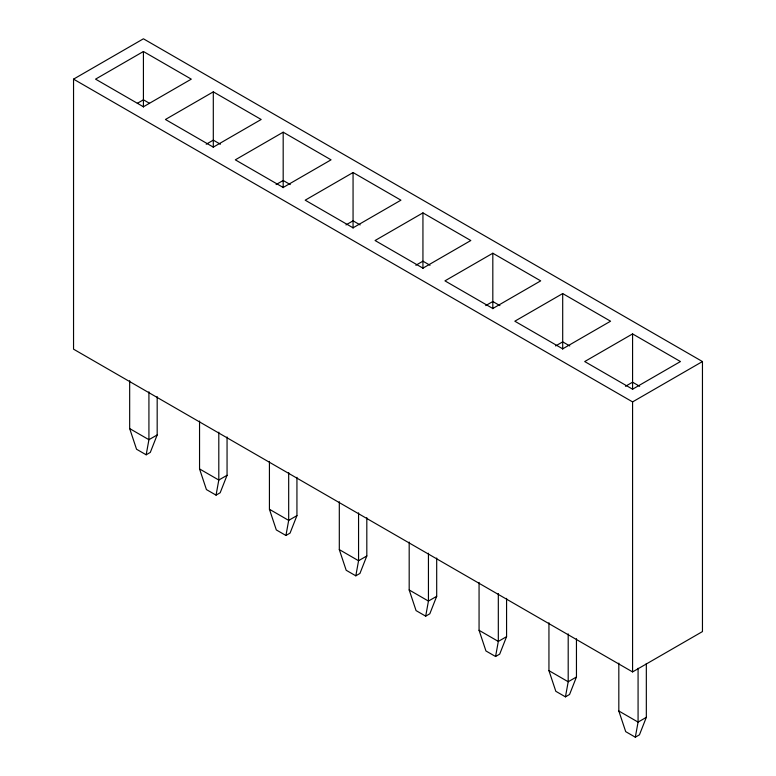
<?xml version="1.0" encoding="UTF-8"?>
<svg xmlns="http://www.w3.org/2000/svg" width="776" height="776" viewBox="0 0 776 776"><rect width="100%" height="100%" fill="white"/><g stroke="black" fill="none" stroke-linecap="round" stroke-linejoin="round"><path stroke-width="1.16" d="M129.67 380.706L129.67 428.585L136.547 449.236L146.179 454.794L148.924 439.701L148.924 391.822M199.548 421.048L199.548 468.927L206.426 489.578L216.058 495.136L218.803 480.043L218.803 432.164M269.427 461.39L269.427 509.269L276.305 529.921L285.937 535.479L288.682 520.395L288.682 472.506M339.306 501.732L339.306 549.612L346.183 570.263L355.815 575.821L358.56 560.738L358.56 512.858M409.185 542.075L409.185 589.964L416.062 610.605L425.694 616.163L428.439 601.08L428.439 553.201M479.064 582.427L479.064 630.306L485.941 650.957L495.573 656.515L498.318 641.422L498.318 593.543M548.942 622.769L548.942 670.648L555.82 691.3L565.452 696.858L568.197 681.764L568.197 633.885M618.821 663.111L618.821 710.991L625.698 731.642L635.321 737.2L638.076 722.107L638.076 668.243M157.179 396.633L157.179 434.938L150.301 452.408L146.179 454.794M227.058 436.975L227.058 475.281L220.18 492.75L216.058 495.136M296.936 477.318L296.936 515.623L290.059 533.102L285.937 535.479M366.815 517.67L366.815 555.965L359.938 573.445L355.815 575.821M436.694 558.012L436.694 596.317L429.817 613.787L425.694 616.163M506.573 598.354L506.573 636.659L499.695 654.129L495.573 656.515M576.452 638.697L576.452 677.002L569.574 694.471L565.452 696.858M646.33 663.48L646.33 717.344L639.453 734.814L635.321 737.2M73.545 79.142L143.424 38.8L702.455 361.548L702.455 631.577L632.576 671.919L73.545 349.171L73.545 79.142L632.576 401.9L702.455 361.548M143.424 51.507L95.555 79.142L143.424 106.778L191.294 79.142L143.424 51.507L143.424 107.049M137.342 103.305L143.424 99.794L149.506 103.305M213.303 91.849L165.434 119.485L213.303 147.13L261.173 119.485L213.303 91.849L213.303 147.391M206.212 144.229L213.303 140.136L220.403 144.229M283.182 132.192L235.312 159.837L283.182 187.472L331.051 159.837L283.182 132.192L283.182 187.734M276.091 184.581L283.182 180.478L290.282 184.581M353.061 172.534L305.191 200.179L353.061 227.814L400.93 200.179L353.061 172.534L353.061 228.086M345.97 224.924L353.061 220.821L360.151 224.924M422.939 212.886L375.07 240.521L422.939 268.156L470.809 240.521L422.939 212.886L422.939 268.428M415.849 265.266L422.939 261.173L430.03 265.266M157.179 434.938L148.924 439.701L129.67 428.585M492.818 253.228L444.949 280.863L492.818 308.499L540.688 280.863L492.818 253.228L492.818 308.77M485.718 305.608L492.818 301.515L499.909 305.608M227.058 475.281L218.803 480.043L199.548 468.927M562.697 293.57L514.827 321.206L562.697 348.841L610.567 321.206L562.697 293.57L562.697 349.113M555.597 345.95L562.697 341.857L569.788 345.95M296.936 515.623L288.682 520.395L269.427 509.269M632.576 333.913L584.706 361.548L632.576 389.193L680.445 361.548L632.576 333.913L632.576 389.455M625.475 386.293L632.576 382.199L639.667 386.293M366.815 555.965L358.56 560.738L339.306 549.612M436.694 596.317L428.439 601.08L409.185 589.964M506.573 636.659L498.318 641.422L479.064 630.306M576.452 677.002L568.197 681.764L548.942 670.648M646.33 717.344L638.076 722.107L618.821 710.991M632.576 401.9L632.576 671.919"/></g></svg>
